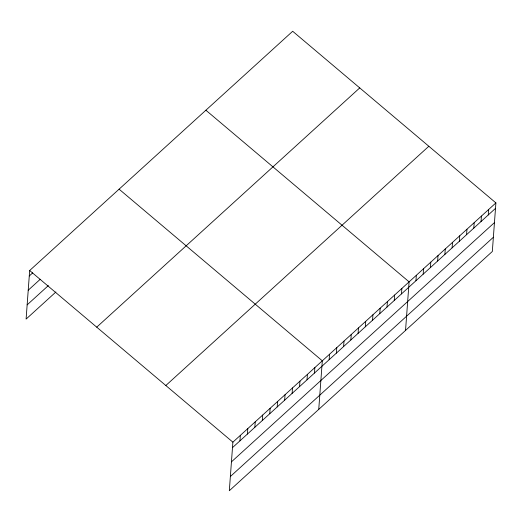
<?xml version="1.0" encoding="UTF-8"?>
<svg xmlns="http://www.w3.org/2000/svg" width="522" height="522" viewBox="0 0 522 522"><rect width="100%" height="100%" fill="white"/><g stroke="black" fill="none" stroke-linecap="round" stroke-linejoin="round"><path stroke-width="0.78" d="M495.9 202.908L232.89 442.16L229.321 490.732L492.331 251.48L495.9 202.908L292.679 31.268L29.669 270.52L26.1 319.092L55.906 291.981M239.944 440.855L240.342 435.381M247.395 434.076L247.793 428.601M254.847 427.296L255.245 421.822M262.298 420.517L262.697 415.042M269.75 413.737L270.148 408.263M277.202 406.958L277.6 401.49M284.653 400.178L285.051 394.71M292.105 393.399L292.509 387.931M299.556 386.619L299.961 381.151M307.008 379.84L307.412 374.372M314.459 373.067L314.864 367.592M318.746 409.392L322.315 360.813L119.088 189.173M329.147 359.704L329.545 354.236M336.377 353.126L336.781 347.652M343.613 346.549L344.011 341.075M350.843 339.966L351.247 334.498M358.079 333.388L358.477 327.914M365.309 326.811L365.713 321.337M372.538 320.227L372.943 314.759M379.775 313.65L380.179 308.176M387.004 307.073L387.409 301.599M394.24 300.489L394.639 295.021M401.47 293.912L401.875 288.438M405.542 330.433L409.104 281.86L205.883 110.22M415.936 280.751L416.341 275.283M423.172 274.174L423.57 268.7M430.402 267.597L430.807 262.122M437.638 261.013L438.036 255.545M444.868 254.436L445.273 248.961M452.104 247.852L452.502 242.384M459.334 241.275L459.738 235.807M466.57 234.698L466.968 229.223M473.8 228.114L474.204 222.646M481.03 221.537L481.434 216.069M488.266 214.96L488.67 209.485M29.265 275.988L32.703 272.862M28.221 290.212L40.259 279.263M27.144 304.868L48.357 285.573M96.733 327.157L359.743 87.905M165.826 385.517L428.836 146.264M232.492 447.628L495.495 208.376M231.442 461.853L494.451 222.6M230.365 476.508L493.375 237.256M29.669 270.52L232.89 442.16"/></g></svg>
